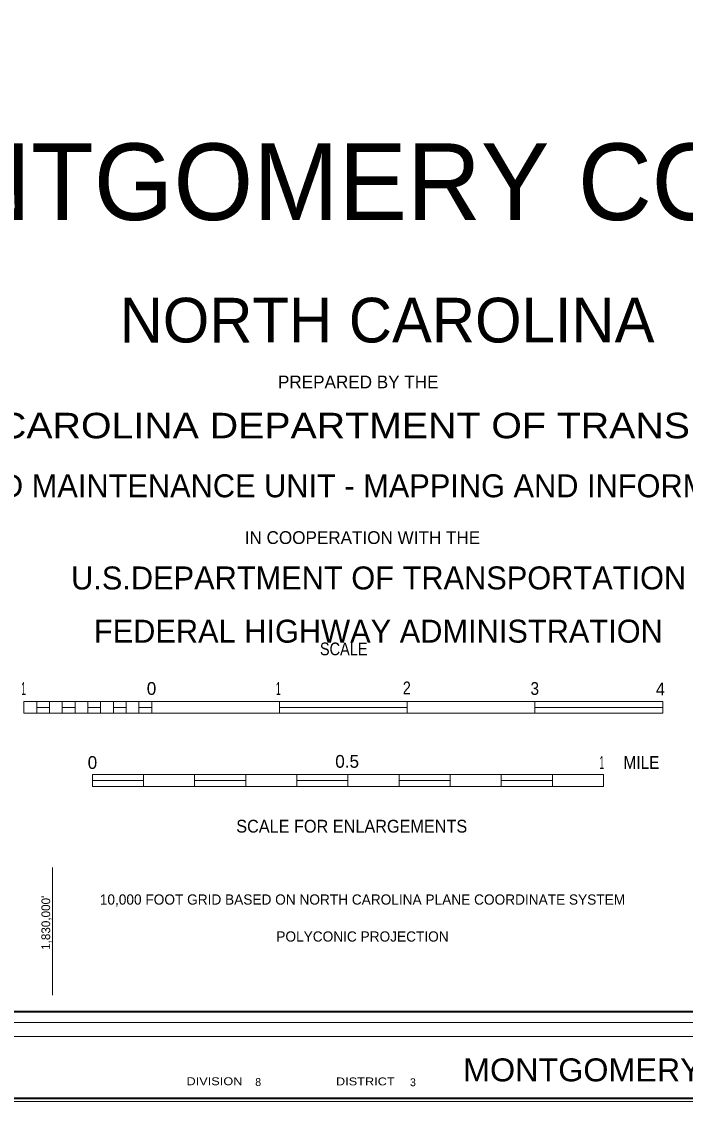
# Model space of a CAD drawing. Extents: x 475210 to 571886, y 145478 to 267644.
# Drawn here: x 557645 to 566006, y 145478 to 159084 of the extents above; entities that cross this region are included whole.
import ezdxf
from ezdxf.enums import TextEntityAlignment as Align

# ---------------------------------------------------------------- set-up
doc = ezdxf.new("R2010")
doc.units = 0
doc.header["$LTSCALE"] = 50
doc.layers.add('12', color=7, linetype='Continuous')
for name, color, linetype, lineweight in [('20', 7, 'Continuous', 40), ('38', 7, 'Continuous', 25), ('40', 7, 'Continuous', 40), ('61', 7, 'Continuous', 13)]:
    doc.layers.add(name, color=color, linetype=linetype, lineweight=lineweight)

msp = doc.modelspace()

# ---------------------------------------------------------------- linework, layer by layer
at = {"layer": '20'}
for points in [[(475245.22, 201840.28), (571805.86, 201840.28), (571805.86, 145513.24), (475245.22, 145513.24)], [(478433.07, 200731.32), (570880.35, 200731.32), (570880.35, 146604.96), (478433.07, 146604.96)]]:
    msp.add_lwpolyline(points, close=True, dxfattribs=at)
at = {"layer": '20', "lineweight": 13}
msp.add_lwpolyline([(478123.88, 201056.78), (478123.88, 146295.67), (478302.43, 146474.35), (478302.43, 200861.96), (571010.96, 200861.96), (571010.96, 146474.35), (478302.43, 146474.35), (478123.88, 146295.67), (571189.54, 146295.67), (571189.54, 201056.78)], close=True, dxfattribs=at)
at = {"layer": '38', "lineweight": 13}
msp.add_lwpolyline([(571840.86, 145478.24), (475210.22, 145478.24), (475210.22, 201875.28), (571840.86, 201875.28)], close=True, dxfattribs=at)
at = {"layer": '40', "lineweight": 13}
for p, q in [((557674.46, 150518.46), (559283.8, 150518.46)), ((557674.46, 150368.7), (557674.46, 150518.46)), ((557835.39, 150368.7), (557835.39, 150518.46)), ((557996.32, 150368.7), (557996.32, 150518.46)), ((558157.26, 150368.7), (558157.26, 150518.46)), ((558318.19, 150368.7), (558318.19, 150518.46)), ((558479.13, 150368.7), (558479.13, 150518.46)), ((558640.06, 150368.7), (558640.06, 150518.46)), ((558801, 150368.7), (558801, 150518.46)), ((558961.93, 150368.7), (558961.93, 150518.46)), ((559122.87, 150368.7), (559122.87, 150518.46)), ((559283.8, 150368.7), (559283.8, 150518.46)), ((559283.8, 150518.46), (560893.14, 150518.46)), ((560893.14, 150368.7), (560893.14, 150518.46)), ((562502.49, 150368.7), (562502.49, 150518.46)), ((564111.83, 150368.7), (564111.83, 150518.46)), ((565721.18, 150368.7), (565721.18, 150518.46)), ((557674.46, 150368.7), (559283.8, 150368.7)), ((557835.39, 150443.58), (557996.32, 150443.58)), ((558157.26, 150443.58), (558318.19, 150443.58)), ((558479.13, 150443.58), (558640.06, 150443.58)), ((558801, 150443.58), (558961.93, 150443.58)), ((559122.87, 150443.58), (559283.8, 150443.58)), ((559283.8, 150368.7), (560893.14, 150368.7)), ((560893.14, 150443.58), (562502.49, 150443.58)), ((564111.83, 150443.58), (565721.18, 150443.58)), ((558536.97, 149446.8), (558536.97, 149596.55)), ((559180.71, 149446.8), (559180.71, 149596.55)), ((559824.45, 149446.8), (559824.45, 149596.55)), ((560468.19, 149446.8), (560468.19, 149596.55)), ((561111.92, 149446.8), (561111.92, 149596.55)), ((561755.66, 149446.8), (561755.66, 149596.55)), ((562399.4, 149446.8), (562399.4, 149596.55)), ((563043.14, 149446.8), (563043.14, 149596.55)), ((563686.87, 149446.8), (563686.87, 149596.55)), ((564330.61, 149446.8), (564330.61, 149596.55)), ((564974.35, 149446.8), (564974.35, 149596.55)), ((558536.97, 149521.68), (559180.71, 149521.68)), ((558536.97, 149446.8), (559180.71, 149446.8)), ((559180.71, 149446.8), (559824.45, 149446.8)), ((559824.45, 149521.68), (560468.19, 149521.68)), ((559824.45, 149446.8), (560468.19, 149446.8)), ((560468.19, 149446.8), (561111.92, 149446.8)), ((561111.92, 149521.68), (561755.66, 149521.68)), ((561111.92, 149446.8), (561755.66, 149446.8)), ((561755.66, 149446.8), (562399.4, 149446.8)), ((562399.4, 149521.68), (563043.14, 149521.68)), ((562399.4, 149446.8), (563043.14, 149446.8)), ((563043.14, 149446.8), (563686.87, 149446.8)), ((563686.87, 149521.68), (564330.61, 149521.68)), ((563686.87, 149446.8), (564330.61, 149446.8)), ((564330.61, 149446.8), (564974.35, 149446.8))]:
    msp.add_line(p, q, dxfattribs=at)
for points in [[(560893.14, 150518.46), (562502.49, 150518.46), (564111.83, 150518.46), (565721.18, 150518.46)], [(560893.14, 150368.7), (562502.49, 150368.7), (564111.83, 150368.7), (565721.18, 150368.7)], [(558536.97, 149596.55), (559180.71, 149596.55), (559824.45, 149596.55), (560468.19, 149596.55), (561111.92, 149596.55), (561755.66, 149596.55), (562399.4, 149596.55), (563043.14, 149596.55), (563686.87, 149596.55), (564330.61, 149596.55), (564974.35, 149596.55)]]:
    msp.add_lwpolyline(points, dxfattribs=at)
at = {"layer": '61'}
msp.add_line((558035.97, 146818.18), (558035.97, 148427.18), dxfattribs=at)

# ---------------------------------------------------------------- texts
at = {"layer": '12'}
msp.add_text('   MONTGOMERY COUNTY  ', height=965.6, dxfattribs=at).set_placement((562248.27, 156583.82), align=Align.CENTER)
for s, height, rotation, p in [('NORTH CAROLINA', 563.3, 0.007, (562248.3, 155041.12)), ('PREPARED BY THE', 161, 0.006, (561885.51, 154463.33)), ('STATE ROAD MAINTENANCE UNIT - MAPPING AND INFORMATION SECTION', 289.7, 0.002, (562248.68, 153090.32)), ('IN COOPERATION WITH THE', 161, 0.007, (561938.25, 152502.24)), ('U.S.DEPARTMENT OF TRANSPORTATION', 289.7, 0.006, (562142.02, 151929.23)), ('FEDERAL HIGHWAY ADMINISTRATION', 289.7, 0.006, (562138.59, 151258.5))]:
    msp.add_text(s, height=height, rotation=rotation, dxfattribs=at).set_placement(p, align=Align.CENTER)
at = {"layer": '12', "width": 1.15}
msp.add_text('NORTH CAROLINA DEPARTMENT OF TRANSPORTATION', height=321.8, rotation=0.007, dxfattribs=at).set_placement((562200.71, 153833.59), align=Align.CENTER)
at = {"layer": '20'}
for s, rotation, p in [('10,000 FOOT GRID BASED ON NORTH CAROLINA PLANE COORDINATE SYSTEM', 359.995, (561938.5, 147957.67)), ('POLYCONIC PROJECTION', 0.001, (561938.66, 147491.9))]:
    msp.add_text(s, height=128.7, rotation=rotation, dxfattribs=at).set_placement(p, align=Align.CENTER)
for s, height, width, p in [('MONTGOMERY COUNTY  ', 289.7, 1.05, (565737.67, 145730.54)), ('DIVISION', 100, 1.2, (560074.19, 145682.2)), ('DISTRICT', 100, 1.2, (561974.55, 145679.89))]:
    msp.add_text(s, height=height, dxfattribs=dict(at, width=width)).set_placement(p, align=Align.CENTER)
for s, p in [(' 8', (560549.91, 145672.95)), (' 3', (562499.64, 145669.49))]:
    msp.add_text(s, height=100, dxfattribs=at).set_placement(p)
at = {"layer": '40'}
for s, width, p in [('SCALE', 0.85, (561702.23, 151099.27)), ('1', 0.5, (557669.78, 150600.45)), ('1', 0.5, (560878.39, 150600.45)), ('2', 0.85, (562497.16, 150607.68)), ('3', 0.9, (564108.69, 150600.45)), ('4', 0.95, (565691.32, 150593.22)), ('1', 0.5, (564954.2, 149667.88)), ('MILE', 0.9, (565452.84, 149668.17)), ('SCALE FOR ENLARGEMENTS', 0.95, (561803.4, 148865.43))]:
    msp.add_text(s, height=161, dxfattribs=dict(at, width=width)).set_placement(p, align=Align.CENTER)
for s, p in [('0', (559281.31, 150600.45)), ('0', (558536.97, 149667.88)), ('0.5', (561745.59, 149682.34))]:
    msp.add_text(s, height=161, dxfattribs=at).set_placement(p, align=Align.CENTER)
at = {"layer": '61'}
msp.add_text("1,830,000'", height=110, rotation=90, dxfattribs=at).set_placement((558004.28, 147728.87), align=Align.CENTER)

doc.saveas('drawing.dxf')
